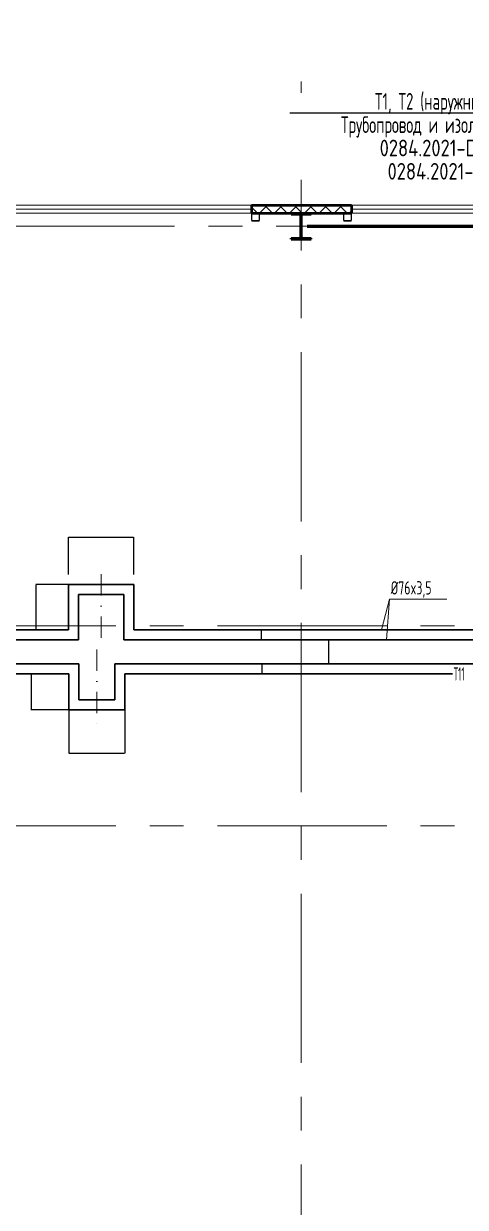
# Model space of a CAD drawing. Header units: millimetres. Extents: x -553547 to 230550, y -59438 to 214451.
# Drawn here: x 174203 to 180828, y -44565 to -26799 of the extents above; entities that cross this region are included whole.
import ezdxf
from ezdxf import colors
from ezdxf.entities.mleader import LeaderData, LeaderLine
from ezdxf.math import Vec2, Vec3

# ---------------------------------------------------------------- set-up
doc = ezdxf.new("R2010")
doc.units = ezdxf.units.MM
for name, pattern in [('CENTER', [50.8, 31.75, -6.35, 6.35, -6.35]), ('TRATTOPUNTO2', [12.7, 6.35, -3.175, 0, -3.175]), ('осевая', [50.8, 31.75, -6.35, 6.35, -6.35])]:
    doc.linetypes.add(name, pattern=pattern)
for name, color, linetype, lineweight in [('_Оси', 252, 'Continuous', 9), ('АР_Окна', 160, 'Continuous', 20), ('АР_Размеры', 7, 'Continuous', 20), ('АР_Стены и перегородки', 154, 'Continuous', 50), ('АР_Штриховка', 7, 'Continuous', 20), ('ОВ выноски вент. оборудование и клапаны', 7, 'Continuous', 15), ('ОВ текст', 7, 'Continuous', 15), ('приток', 10, 'Continuous', 30), ('т1', 10, 'Continuous', 30), ('т2', 5, 'Continuous', 30)]:
    doc.layers.add(name, color=color, linetype=linetype, lineweight=lineweight)
doc.styles.add('GOST 2.304', font='cs_gost2304.shx', dxfattribs={"width": 0.8})
doc.styles.add('GOST type A', font='GOST2304A.ttf')
doc.styles.get("Standard").update_dxf_attribs({"font": 'arial.ttf'})
doc.styles.add('ГОСТ', font='cs_gost2304.shx')
doc.dimstyles.new('ISO-25', dxfattribs={"dimtxt": 2.5, "dimasz": 2.5, "dimexe": 1.25, "dimexo": 0.625, "dimtad": 1, "dimtxsty": 'Standard', "dimcen": 2.5, "dimadec": 0, "dimazin": 0, "dimtfac": 1, "dimtmove": 0, "dimatfit": 3, "dimfxl": 1, "dimarcsym": 0})

# ---------------------------------------------------------------- blocks, each defined once
blk = doc.blocks.new('Несущая колонна')
at = {"color": 0, "linetype": 'ByBlock', "lineweight": -2, "extrusion": (0, 0, -1)}
for p, q in [((74798, 37252), (74798, 37267)), ((74798, 37267), (75098, 37267)), ((74798, 37252), (74929, 37252)), ((74942, 36905), (74942, 37239)), ((74954, 36905), (74954, 37239)), ((74967, 37252), (75098, 37252)), ((75098, 37252), (75098, 37267)), ((74798, 36877), (74798, 36892)), ((74798, 36892), (74929, 36892)), ((74798, 36877), (75098, 36877)), ((74967, 36892), (75098, 36892)), ((75098, 36877), (75098, 36892))]:
    blk.add_line(p, q, dxfattribs=at)
at = {"color": 18, "lineweight": 0, "true_color": 0x000000}
for points in [[(74948, 37267), (74948, 36877)], [(74954, 37072), (74942, 37072)]]:
    blk.add_lwpolyline(points, dxfattribs=at)
at = {"color": 0, "linetype": 'ByBlock', "lineweight": -2, "extrusion": (0, 0, -1)}
for centre, start, end in [((-74929, 37239), 90, 180), ((-74967, 37239), 360, 90), ((-74929, 36905), 180, 270), ((-74967, 36905), 270, 0)]:
    blk.add_arc(centre, 13, start, end, dxfattribs=at)
blk = doc.blocks.new('*D415')
at = {"layer": 'Defpoints', "color": 0, "lineweight": 30, "transparency": 16777216}
for p in [(174876, -35217), (174386, -35897), (174876, -35897)]:
    blk.add_point(p, dxfattribs=at)
at = {"layer": 'ОВ текст', "color": 0, "lineweight": -2, "transparency": 16777216}
for p, q in [((174876, -35217), (174385, -35217)), ((174386, -35220), (174386, -35895)), ((174876, -35897), (174385, -35897))]:
    blk.add_line(p, q, dxfattribs=at)
at = {"layer": 'ОВ текст', "color": 0, "lineweight": 30, "transparency": 16777216}
for points in [[(174386, -35220), (174387, -35220), (174386, -35217)], [(174386, -35895), (174387, -35895), (174386, -35897)]]:
    blk.add_solid(points, dxfattribs=at)
at = {"layer": 'ОВ текст', "color": 0, "lineweight": 15, "transparency": 16777216, "insert": (174385, -35557), "char_height": 2.5, "attachment_point": 5, "rotation": 90, "style": 'ГОСТ'}
blk.add_mtext('{\\H0.66667x;\\W0.8;680}', dxfattribs=at)
blk = doc.blocks.new('*D416')
at = {"layer": 'Defpoints', "color": 0, "lineweight": 30, "transparency": 16777216}
for p in [(175855, -34505), (174875, -35067), (175855, -35067)]:
    blk.add_point(p, dxfattribs=at)
at = {"layer": 'ОВ текст', "color": 0, "lineweight": -2, "transparency": 16777216}
for p, q in [((174875, -35067), (174875, -34504)), ((174877, -34505), (175852, -34505)), ((175855, -35067), (175855, -34504))]:
    blk.add_line(p, q, dxfattribs=at)
at = {"layer": 'ОВ текст', "color": 0, "lineweight": 30, "transparency": 16777216}
for points in [[(174877, -34505), (174877, -34506), (174875, -34505)], [(175852, -34505), (175852, -34506), (175855, -34505)]]:
    blk.add_solid(points, dxfattribs=at)
at = {"layer": 'ОВ текст', "color": 0, "lineweight": 15, "transparency": 16777216, "insert": (175365, -34504), "char_height": 2.5, "attachment_point": 5, "style": 'ГОСТ'}
blk.add_mtext('{\\H0.66667x;\\W0.8;980}', dxfattribs=at)
blk = doc.blocks.new('*D446')
at = {"layer": 'Defpoints', "color": 0, "lineweight": 30, "transparency": 16777216}
for p in [(174879, -36559), (174313, -37099), (174879, -37099)]:
    blk.add_point(p, dxfattribs=at)
at = {"layer": 'ОВ текст', "color": 0, "lineweight": -2, "transparency": 16777216}
for p, q in [((174879, -36559), (174312, -36559)), ((174313, -36562), (174313, -37097)), ((174879, -37099), (174312, -37099))]:
    blk.add_line(p, q, dxfattribs=at)
at = {"layer": 'ОВ текст', "color": 0, "lineweight": 30, "transparency": 16777216}
for points in [[(174313, -36562), (174314, -36562), (174313, -36559)], [(174313, -37097), (174314, -37097), (174313, -37099)]]:
    blk.add_solid(points, dxfattribs=at)
at = {"layer": 'ОВ текст', "color": 0, "lineweight": 15, "transparency": 16777216, "insert": (174312, -36829), "char_height": 2.5, "attachment_point": 5, "rotation": 90, "style": 'ГОСТ'}
blk.add_mtext('{\\H0.66667x;\\W0.8;540}', dxfattribs=at)
blk = doc.blocks.new('*D447')
at = {"layer": 'Defpoints', "color": 0, "lineweight": 30, "transparency": 16777216}
for p in [(174879, -37099), (175719, -37099), (175719, -37747)]:
    blk.add_point(p, dxfattribs=at)
at = {"layer": 'ОВ текст', "color": 0, "lineweight": -2, "transparency": 16777216}
for p, q in [((174879, -37100), (174879, -37748)), ((175719, -37100), (175719, -37748)), ((174882, -37747), (175717, -37747))]:
    blk.add_line(p, q, dxfattribs=at)
at = {"layer": 'ОВ текст', "color": 0, "lineweight": 30, "transparency": 16777216}
for points in [[(174882, -37747), (174882, -37747), (174879, -37747)], [(175717, -37747), (175717, -37747), (175719, -37747)]]:
    blk.add_solid(points, dxfattribs=at)
at = {"layer": 'ОВ текст', "color": 0, "lineweight": 15, "transparency": 16777216, "insert": (175299, -37746), "char_height": 2.5, "attachment_point": 5, "style": 'ГОСТ'}
blk.add_mtext('{\\H0.66667x;\\W0.8;840}', dxfattribs=at)
blk = doc.blocks.new('*D426')
at = {"layer": 'Defpoints', "color": 0, "lineweight": 30, "transparency": 16777216}
for p in [(178365, -36409), (177775, -36559), (178365, -36559)]:
    blk.add_point(p, dxfattribs=at)
at = {"layer": 'ОВ текст', "color": 0, "lineweight": -2, "transparency": 16777216}
for p, q in [((178364, -36409), (177773, -36409)), ((177775, -36412), (177775, -36557)), ((178364, -36559), (177773, -36559))]:
    blk.add_line(p, q, dxfattribs=at)
at = {"layer": 'ОВ текст', "color": 0, "lineweight": 30, "transparency": 16777216}
for points in [[(177774, -36412), (177775, -36412), (177775, -36409)], [(177774, -36557), (177775, -36557), (177775, -36559)]]:
    blk.add_solid(points, dxfattribs=at)
at = {"layer": 'ОВ текст', "color": 0, "lineweight": 15, "transparency": 16777216, "insert": (177773, -36484), "char_height": 2.5, "attachment_point": 5, "rotation": 90, "style": 'ГОСТ'}
blk.add_mtext('{\\H0.83333x;\\W0.8;150}', dxfattribs=at)
blk = doc.blocks.new('*D427')
at = {"layer": 'Defpoints', "color": 0, "lineweight": 30, "transparency": 16777216}
for p in [(177768, -35897), (178365, -35897), (178365, -36047)]:
    blk.add_point(p, dxfattribs=at)
at = {"layer": 'ОВ текст', "color": 0, "lineweight": -2, "transparency": 16777216}
for p, q in [((178364, -35897), (177767, -35897)), ((178364, -36047), (177767, -36047)), ((177768, -36045), (177768, -35900))]:
    blk.add_line(p, q, dxfattribs=at)
at = {"layer": 'ОВ текст', "color": 0, "lineweight": 30, "transparency": 16777216}
for points in [[(177768, -35900), (177769, -35900), (177768, -35897)], [(177768, -36045), (177769, -36045), (177768, -36047)]]:
    blk.add_solid(points, dxfattribs=at)
at = {"layer": 'ОВ текст', "color": 0, "lineweight": 15, "transparency": 16777216, "insert": (177766, -35972), "char_height": 2.5, "attachment_point": 5, "rotation": 90, "style": 'ГОСТ'}
blk.add_mtext('{\\H0.83333x;\\W0.8;150}', dxfattribs=at)
blk = doc.blocks.new('*D430')
at = {"layer": 'Defpoints', "color": 0, "lineweight": 30, "transparency": 16777216}
for p in [(178365, -36047), (178365, -36409), (178773, -36409)]:
    blk.add_point(p, dxfattribs=at)
at = {"layer": 'ОВ текст', "color": 0, "lineweight": -2, "transparency": 16777216}
for p, q in [((178365, -36047), (178774, -36047)), ((178773, -36050), (178773, -36407)), ((178365, -36409), (178774, -36409))]:
    blk.add_line(p, q, dxfattribs=at)
at = {"layer": 'ОВ текст', "color": 0, "lineweight": 30, "transparency": 16777216}
for points in [[(178772, -36050), (178773, -36050), (178773, -36047)], [(178772, -36407), (178773, -36407), (178773, -36409)]]:
    blk.add_solid(points, dxfattribs=at)
at = {"layer": 'ОВ текст', "color": 0, "lineweight": 15, "transparency": 16777216, "insert": (178771, -36228), "char_height": 2.5, "attachment_point": 5, "rotation": 90, "style": 'ГОСТ'}
blk.add_mtext('{\\H0.83333x;\\W0.8;360}', dxfattribs=at)
blk = doc.blocks.new('_None')
blk = doc.blocks.new('АР')
at = {"layer": 'АР_Штриховка', "lineweight": 13}
h = blk.add_hatch(dxfattribs=at)
h.set_pattern_fill('ANSI37', color=252, scale=50)
h.set_pattern_definition([(45, (597663.1, -247765.6), (-112.2532, 112.2532), []), (135, (597663.1, -247765.6), (-112.2532, -112.2532), [])])
h.paths.add_polyline_path([(663129.6, -236593.9), (664629.6, -236593.9), (664629.6, -236473.9), (663129.6, -236474.1)])
at = {"color": 252, "linetype": 'Continuous', "ltscale": 0.5}
for p, q in [((663129.6, -236605.7), (663129.6, -236701.7)), ((663135.6, -236701.7), (663135.6, -236605.7)), ((663237.6, -236593.7), (663141.6, -236593.7)), ((663141.6, -236599.7), (663237.6, -236599.7)), ((663243.6, -236605.7), (663243.6, -236701.7)), ((663249.6, -236701.7), (663249.6, -236605.7)), ((664509.6, -236605.7), (664509.6, -236701.7)), ((664515.6, -236701.7), (664515.6, -236605.7)), ((664617.6, -236593.7), (664521.6, -236593.7)), ((664521.6, -236599.7), (664617.6, -236599.7)), ((664623.6, -236605.7), (664623.6, -236701.7)), ((664629.6, -236701.7), (664629.6, -236605.7)), ((663237.6, -236707.7), (663141.6, -236707.7)), ((663141.6, -236713.7), (663237.6, -236713.7)), ((664617.6, -236707.7), (664521.6, -236707.7)), ((664521.6, -236713.7), (664617.6, -236713.7))]:
    blk.add_line(p, q, dxfattribs=at)
at = {"color": 252, "linetype": 'CENTER', "lineweight": 13, "ltscale": 55, "const_width": 50}
blk.add_lwpolyline([(663960, -236790.9), (669829.3, -236790.9)], dxfattribs=at)
at = {"color": 252, "linetype": 'Continuous', "ltscale": 0.5}
for centre, start, end in [((663141.6, -236605.7), 90, 180), ((663237.6, -236605.7), 0, 90), ((664521.6, -236605.7), 90, 180), ((664617.6, -236605.7), 0, 90), ((663141.6, -236701.7), 180, 270), ((663237.6, -236701.7), 270, 0), ((664521.6, -236701.7), 180, 270), ((664617.6, -236701.7), 270, 0)]:
    blk.add_arc(centre, 12, start, end, dxfattribs=at)
at = {"color": 252, "linetype": 'Continuous', "ltscale": 0.5, "extrusion": (0, 0, -1)}
for centre, start, end in [((-663141.6, -236605.7), 0, 90), ((-663237.6, -236605.7), 90, 180), ((-664521.6, -236605.7), 0, 90), ((-664617.6, -236605.7), 90, 180)]:
    blk.add_arc(centre, 6, start, end, dxfattribs=at)
at = {"color": 252, "linetype": 'Continuous', "ltscale": 0.5, "extrusion": (3.78956e-14, 1.56969e-14, -1)}
for centre in [(-663141.6, -236701.7, 0), (-664521.6, -236701.7, 0)]:
    blk.add_arc(centre, 6, 270, 0, dxfattribs=at)
at = {"color": 252, "linetype": 'Continuous', "ltscale": 0.5, "extrusion": (-1.56969e-14, 3.78956e-14, -1)}
for centre in [(-663237.6, -236701.7, 0), (-664617.6, -236701.7, 0)]:
    blk.add_arc(centre, 6, 180, 270, dxfattribs=at)
at = {"layer": '_Оси', "color": 252, "linetype": 'осевая', "ltscale": 80}
for p, q in [((663873.9, -234617.7), (663873.9, -259400.3)), ((647244.1, -236789.1), (685885.7, -236789.1)), ((638234.9, -242789.1), (679902.5, -242789.1)), ((638234.9, -245789.1), (689234.4, -245789.1))]:
    blk.add_line(p, q, dxfattribs=at)
at = {"layer": 'АР_Окна', "color": 252}
for p, q in [((663129.6, -236474.1), (658629.6, -236474.1)), ((663129.6, -236534.1), (658629.6, -236534.1)), ((663129.6, -236593.9), (658629.6, -236594.1)), ((669129.6, -236473.9), (664629.6, -236473.9)), ((669129.6, -236534.1), (664629.6, -236534.1)), ((669129.6, -236593.9), (664629.6, -236593.9))]:
    blk.add_line(p, q, dxfattribs=at)
at = {"layer": 'АР_Стены и перегородки', "color": 252}
for p, q in [((663129.6, -236473.9), (663129.6, -236593.9)), ((663129.6, -236473.9), (664629.6, -236473.9)), ((663129.6, -236593.7), (664629.6, -236593.7)), ((664629.6, -236473.9), (664629.6, -236593.9))]:
    blk.add_line(p, q, dxfattribs=at)
blk.add_blockref('Несущая колонна', (588925.8, -273861.3), dxfattribs=at)
at = {"color": 252}
ml = blk.add_multileader_mtext('Standard', dxfattribs=at)
ml.set_content('-0,020', color=252, style='GOST type A')
ml.set_leader_properties(color=256)
ml.build(insert=Vec2(0, 0))
ml.multileader.update_dxf_attribs({"has_dogleg": 0, "has_text_frame": 1, "text_left_attachment_type": 7, "text_right_attachment_type": 6, "dogleg_length": 0, "arrow_head_size": 200})
ctx = ml.context
ctx.base_point, ctx.char_height, ctx.arrow_head_size, ctx.landing_gap_size, ctx.plane_origin = Vec3(677883.5, -235529.3), 250, 200, 50, Vec3(-485627.9, -231830.1)
ctx.left_attachment, ctx.right_attachment = 7, 6
notes = []
notes.append((ctx, [(0, (0, 0, 0), (0, 0), (1, 0), 1, [])]))
ctx.mtext.insert, ctx.mtext.flow_direction = Vec3(677933.5, -235241.8), 5
ml = blk.add_multileader_mtext('Standard', dxfattribs=at)
ml.set_content('0,000', color=252, style='GOST type A')
ml.set_leader_properties(color=256)
ml.build(insert=Vec2(0, 0))
ml.multileader.update_dxf_attribs({"has_dogleg": 0, "has_text_frame": 1, "text_left_attachment_type": 7, "text_right_attachment_type": 6, "dogleg_length": 0, "arrow_head_size": 200})
ctx = ml.context
ctx.base_point, ctx.char_height, ctx.arrow_head_size, ctx.landing_gap_size, ctx.plane_origin = Vec3(674120.3, -254449.4), 250, 200, 50, Vec3(-489483.8, -251725.5)
ctx.left_attachment, ctx.right_attachment = 7, 6
notes.append((ctx, [(0, (0, 0, 0), (0, 0), (1, 0), 1, [])]))
ctx.mtext.insert, ctx.mtext.flow_direction = Vec3(674170.3, -254161.9), 5
ml = blk.add_multileader_mtext('Standard', dxfattribs=at)
ml.set_content('0,000', color=252, style='GOST type A')
ml.set_leader_properties(color=256)
ml.build(insert=Vec2(0, 0))
ml.multileader.update_dxf_attribs({"has_dogleg": 0, "has_text_frame": 1, "text_left_attachment_type": 7, "text_right_attachment_type": 6, "dogleg_length": 0, "arrow_head_size": 200})
ctx = ml.context
ctx.base_point, ctx.char_height, ctx.arrow_head_size, ctx.landing_gap_size, ctx.plane_origin = Vec3(683757.5, -246454.6), 250, 200, 50, Vec3(-479846.5, -243730.6)
ctx.left_attachment, ctx.right_attachment = 7, 6
notes.append((ctx, [(0, (0, 0, 0), (0, 0), (1, 0), 1, [])]))
ctx.mtext.insert, ctx.mtext.flow_direction = Vec3(683807.5, -246167), 5
ml = blk.add_multileader_mtext('Standard', dxfattribs=at)
ml.set_content('+0,100', color=252, style='GOST type A')
ml.set_leader_properties(color=256)
ml.build(insert=Vec2(0, 0))
ml.multileader.update_dxf_attribs({"has_dogleg": 0, "has_text_frame": 1, "text_left_attachment_type": 7, "text_right_attachment_type": 6, "dogleg_length": 0, "arrow_head_size": 200})
ctx = ml.context
ctx.base_point, ctx.char_height, ctx.arrow_head_size, ctx.landing_gap_size, ctx.plane_origin = Vec3(670361, -237807.4), 250, 200, 50, Vec3(-493243.1, -235083.5)
ctx.left_attachment, ctx.right_attachment = 7, 6
notes.append((ctx, [(0, (0, 0, 0), (0, 0), (1, 0), 1, [])]))
ctx.mtext.insert, ctx.mtext.flow_direction = Vec3(670411, -237519.9), 5
for ctx, leaders in notes:
    for number, flags, end, landing, length, lines in leaders:
        leader = LeaderData()
        leader.index, (leader.has_last_leader_line, leader.has_dogleg_vector, leader.attachment_direction) = number, flags
        leader.last_leader_point, leader.dogleg_vector, leader.dogleg_length = Vec3(end), Vec3(landing), length
        for number, points, colour, breaks in lines:
            line = LeaderLine()
            line.index, line.vertices, line.color, line.breaks = number, Vec3.list(points), colors.encode_raw_color(colour), breaks
            leader.lines.append(line)
        ctx.leaders.append(leader)

msp = doc.modelspace()

# ---------------------------------------------------------------- linework, layer by layer
at = {"linetype": 'TRATTOPUNTO2', "lineweight": 15, "ltscale": 50}
for p, q in [((175364.802, -35064.236), (175364.802, -36080.736)), ((175299.379, -36195.041), (175299.379, -37325.541))]:
    msp.add_line(p, q, dxfattribs=at)
at = {"layer": 'ОВ текст'}
for p, q in [((179689.493, -35438.736), (179568.879, -35897.244)), ((179643.379, -36047.244), (179689.493, -35438.736)), ((179689.493, -35438.736), (180549.38, -35438.736))]:
    msp.add_line(p, q, dxfattribs=at)
at = {"layer": 'приток', "color": 5, "ltscale": 100}
for p, q in [((175029.379, -36409.367), (172219.752, -36409.367)), ((175029.379, -36409.367), (175029.379, -36949.367)), ((175569.379, -36409.367), (175569.379, -36949.367)), ((182980.292, -36409.367), (175569.379, -36409.367)), ((175569.379, -36949.367), (175029.379, -36949.367))]:
    msp.add_line(p, q, dxfattribs=at)
at = {"layer": 'приток', "color": 1, "ltscale": 100}
for p, q in [((174879.379, -36559.367), (169834.752, -36559.367)), ((174879.379, -36559.367), (174879.379, -37099.367)), ((175719.379, -36559.367), (175719.379, -37099.367)), ((180637.315, -36559.367), (175719.379, -36559.367)), ((175719.379, -37099.367), (174879.379, -37099.367))]:
    msp.add_line(p, q, dxfattribs=at)
at = {"layer": 'т1'}
for p, q in [((175704.802, -35367.244), (175024.802, -35367.244)), ((175024.802, -36047.244), (175024.802, -35367.244)), ((175704.802, -36047.244), (175704.802, -35367.244)), ((175024.802, -36047.244), (165114.802, -36047.244)), ((182152.835, -36047.244), (175704.802, -36047.244))]:
    msp.add_line(p, q, dxfattribs=at)
at = {"layer": 'т2'}
for p, q in [((175854.802, -35217.244), (174874.802, -35217.244)), ((174874.802, -35897.244), (174874.802, -35217.244)), ((175854.802, -35897.244), (175854.802, -35217.244)), ((174874.802, -35897.244), (164745.88, -35897.244)), ((181248.915, -35897.244), (175854.802, -35897.244))]:
    msp.add_line(p, q, dxfattribs=at)

# ---------------------------------------------------------------- block references
at = {"layer": 'АР_Размеры', "color": 18, "true_color": 0x000000}
msp.add_blockref('АР', (-485509.064, 206951.83), dxfattribs=at)

# ---------------------------------------------------------------- texts
at = {"layer": 'ОВ текст', "linetype": 'Continuous', "lineweight": 13, "char_height": 200, "width": 7852.99712, "attachment_point": 4, "line_spacing_factor": 0.84, "style": 'ГОСТ'}
for s, insert in [('{\\W0.8;%%C76x3,5}', (179710.225, -35290.832)), ('{\\W0.6;Т11}', (180651.458, -36559.367))]:
    msp.add_mtext(s, dxfattribs=dict(at, insert=insert))

# ---------------------------------------------------------------- dimensions: what is measured, and where the dimension line sits
at = {"layer": 'ОВ текст', "lineweight": 15}
for base, p1, p2, picture, middle in [((175854.802, -34505.236), (174874.802, -35067.244), (175854.802, -35067.244), '*D416', (175364.802, -34503.729)), ((175719.379, -37747.041), (174879.379, -37099.367), (175719.379, -37099.367), '*D447', (175299.379, -37745.582))]:
    dim = msp.add_linear_dim(base=base, p1=p1, p2=p2, text='{\\H0.66667x;\\W0.8;<>}', dimstyle='ISO-25', override={"dimtxsty": 'ГОСТ'}, dxfattribs=at)
    dim.commit()
    dim.dimension.update_dxf_attribs({"geometry": picture, "text_midpoint": middle})
for base, p1, p2, text, picture, middle in [((174386.303, -35897.244), (174876.224, -35217.244), (174876.224, -35897.244), '{\\H0.66667x;\\W0.8;<>}', '*D415', (174384.796, -35557.244)), ((177768.209, -35897.244), (178364.802, -36047.244), (178364.802, -35897.244), '{\\H0.83333x;\\W0.8;<>}', '*D427', (177766.499, -35972.244)), ((178772.69, -36409.367), (178364.802, -36047.244), (178364.802, -36409.367), '{\\H0.83333x;\\W0.8;360}', '*D430', (178770.92, -36228.306)), ((177774.651, -36559.367), (178364.802, -36409.367), (178364.802, -36559.367), '{\\H0.83333x;\\W0.8;<>}', '*D426', (177772.941, -36484.367)), ((174313.458, -37099.367), (174879.379, -36559.367), (174879.379, -37099.367), '{\\H0.66667x;\\W0.8;<>}', '*D446', (174311.965, -36829.367))]:
    dim = msp.add_linear_dim(base=base, p1=p1, p2=p2, angle=90, text=text, dimstyle='ISO-25', override={"dimtxsty": 'ГОСТ'}, dxfattribs=at)
    dim.commit()
    dim.dimension.update_dxf_attribs({"geometry": picture, "text_midpoint": middle})

# ---------------------------------------------------------------- next in the draw order: leaders
at = {"layer": 'ОВ выноски вент. оборудование и клапаны', "lineweight": 15}
ml = msp.add_multileader_mtext('Standard', dxfattribs=at)
ml.set_content('{\\Fcs_gost2304|c204;\\W0.8;Т1, Т2 (наружные сети) 2 \\W1;%%C89x5.0\\Fcs_gost2304|c0;\\W0.8;\\P\\pxqc;\\Fcs_gost2304|c204;Трубопровод и изоляция в монтажной части\\P\\W1;0284.2021-DD-F0-81-030-ТК\\W0.8; \\P\\pl0.59168,q*;\\W1;0284.2021-DD-F0-81-030-ТI}', color=256, style='GOST 2.304')
ml.set_leader_properties()
ml.set_arrow_properties(name='NONE')
ml.build(insert=Vec2(0, 0))
ml.multileader.update_dxf_attribs({"text_left_attachment_type": 6, "text_right_attachment_type": 6, "dogleg_length": 100, "arrow_head_size": 250})
ctx = ml.context
ctx.base_point, ctx.char_height, ctx.arrow_head_size, ctx.plane_origin = Vec3(178395.803, -28140.1), 250, 250, Vec3(179605.879, -31694.06)
ctx.left_attachment, ctx.right_attachment, ctx.text_align_type = 6, 6, 1
notes = []
notes.append((ctx, [(1, (1, 1, 0), (184244.803, -28140.1), (-1, 0), 100, [(1, [(185053.518, -29067.803), (185323.518, -29067.803)], 0, [])])]))
ctx.mtext.insert, ctx.mtext.width, ctx.mtext.alignment, ctx.mtext.line_spacing_factor, ctx.mtext.flow_direction = Vec3(181260.303, -27840.1), 5886.71833, 2, 0.84, 5
ctx.mtext.has_bg_fill, ctx.mtext.bg_color, ctx.mtext.bg_scale_factor, ctx.mtext.bg_transparency, ctx.mtext.use_window_bg_color = 1, -1073741824, 1, 0, 1
for ctx, leaders in notes:
    for number, flags, end, landing, length, lines in leaders:
        leader = LeaderData()
        leader.index, (leader.has_last_leader_line, leader.has_dogleg_vector, leader.attachment_direction) = number, flags
        leader.last_leader_point, leader.dogleg_vector, leader.dogleg_length = Vec3(end), Vec3(landing), length
        for number, points, colour, breaks in lines:
            line = LeaderLine()
            line.index, line.vertices, line.color, line.breaks = number, Vec3.list(points), colors.encode_raw_color(colour), breaks
            leader.lines.append(line)
        ctx.leaders.append(leader)

doc.saveas('drawing.dxf')
